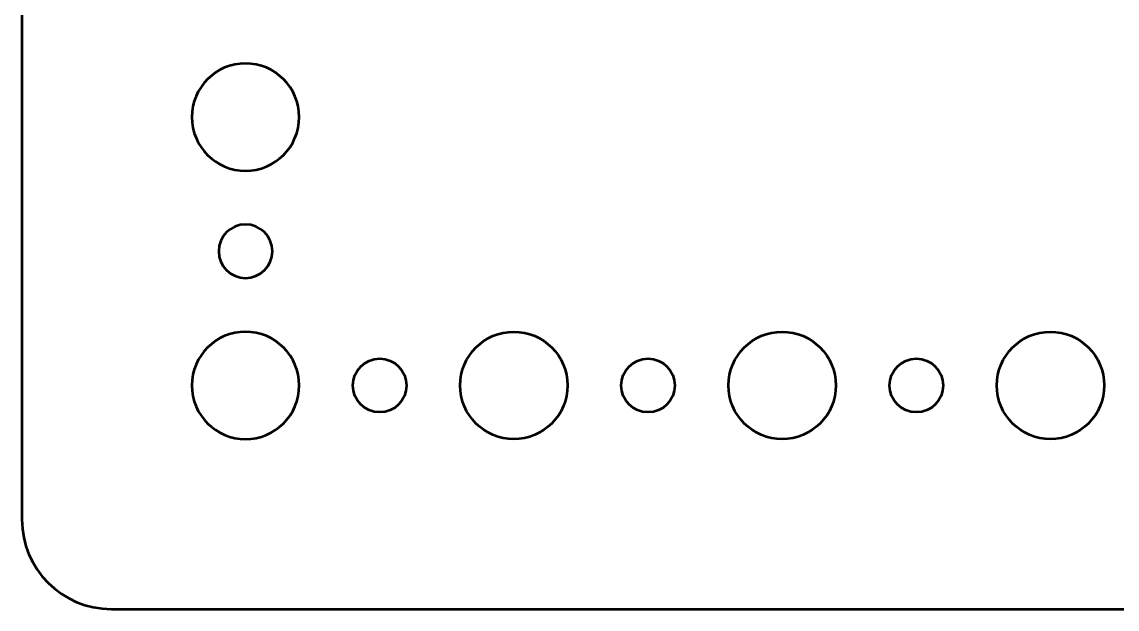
# Model space of a CAD drawing. Header units: centimetres. Extents: x -23 to 23, y -25.2 to 25.2.
# Drawn here: x -23 to -16.88, y -25.25 to -21.97 of the extents above; entities that cross this region are included whole.
import ezdxf

# ---------------------------------------------------------------- set-up
doc = ezdxf.new("R2010")
doc.units = ezdxf.units.CM
doc.header["$MEASUREMENT"] = 0
doc.layers.add('Layer 1', color=7, linetype='Continuous')

msp = doc.modelspace()

# ---------------------------------------------------------------- linework, layer by layer
at = {"layer": 'Layer 1', "lineweight": 53}
for centre, major_axis in [((-20.24999, -24.00001), (0, 0.30001)), ((-18.74999, -24.00001), (0, 0.30001)), ((-17.24999, -24.00001), (0, 0.30001)), ((-21, -24), (0, 0.15)), ((-19.5, -24), (0, 0.15)), ((-18, -24), (0, 0.15))]:
    msp.add_ellipse(centre, major_axis=major_axis, ratio=1, dxfattribs=at)
for points, knots in [([(-23, -24.75), (-23, -24.75), (-23, 24.75), (-23, 24.75), (-23, 24.75), (-23, 25.02614), (-22.77614, 25.25), (-22.5, 25.25), (-22.5, 25.25), (-22.5, 25.25), (22.5, 25.25), (22.5, 25.25), (22.5, 25.25), (22.77614, 25.25), (23, 25.02614), (23, 24.75), (23, 24.75), (23, 24.75), (23, -24.75), (23, -24.75), (23, -24.75), (23, -25.02614), (22.77614, -25.25), (22.5, -25.25), (22.5, -25.25), (22.5, -25.25), (-22.5, -25.25), (-22.5, -25.25), (-22.5, -25.25), (-22.77614, -25.25), (-23, -25.02614), (-23, -24.75)], [0, 0, 0, 0, 0.1111111, 0.1111111, 0.1111111, 0.1111111, 0.2222222, 0.2222222, 0.2222222, 0.2222222, 0.3333333, 0.3333333, 0.3333333, 0.3333333, 0.4444444, 0.4444444, 0.4444444, 0.4444444, 0.5555556, 0.5555556, 0.5555556, 0.5555556, 0.6666667, 0.6666667, 0.6666667, 0.6666667, 0.7777778, 0.7777778, 0.7777778, 0.7777778, 1, 1, 1, 1]), ([(-22.05, -22.5), (-22.05, -22.33431), (-21.91569, -22.2), (-21.75, -22.2), (-21.75, -22.2), (-21.58431, -22.2), (-21.45, -22.33431), (-21.45, -22.5), (-21.45, -22.5), (-21.45, -22.66569), (-21.58431, -22.8), (-21.75, -22.8), (-21.75, -22.8), (-21.91569, -22.8), (-22.05, -22.66569), (-22.05, -22.5)], [0, 0, 0, 0, 0.2, 0.2, 0.2, 0.2, 0.4, 0.4, 0.4, 0.4, 0.6, 0.6, 0.6, 0.6, 1, 1, 1, 1]), ([(-21.9, -23.25), (-21.9, -23.16716), (-21.83284, -23.1), (-21.75, -23.1), (-21.75, -23.1), (-21.66716, -23.1), (-21.6, -23.16716), (-21.6, -23.25), (-21.6, -23.25), (-21.6, -23.33284), (-21.66716, -23.4), (-21.75, -23.4), (-21.75, -23.4), (-21.83284, -23.4), (-21.9, -23.33284), (-21.9, -23.25)], [0, 0, 0, 0, 0.2, 0.2, 0.2, 0.2, 0.4, 0.4, 0.4, 0.4, 0.6, 0.6, 0.6, 0.6, 1, 1, 1, 1]), ([(-22.05, -24), (-22.05, -23.83431), (-21.91569, -23.7), (-21.75, -23.7), (-21.75, -23.7), (-21.58431, -23.7), (-21.45, -23.83431), (-21.45, -24), (-21.45, -24), (-21.45, -24.16569), (-21.58431, -24.3), (-21.75, -24.3), (-21.75, -24.3), (-21.91569, -24.3), (-22.05, -24.16569), (-22.05, -24)], [0, 0, 0, 0, 0.2, 0.2, 0.2, 0.2, 0.4, 0.4, 0.4, 0.4, 0.6, 0.6, 0.6, 0.6, 1, 1, 1, 1])]:
    msp.add_open_spline(points, degree=3, knots=knots, dxfattribs=at)

doc.saveas('drawing.dxf')
